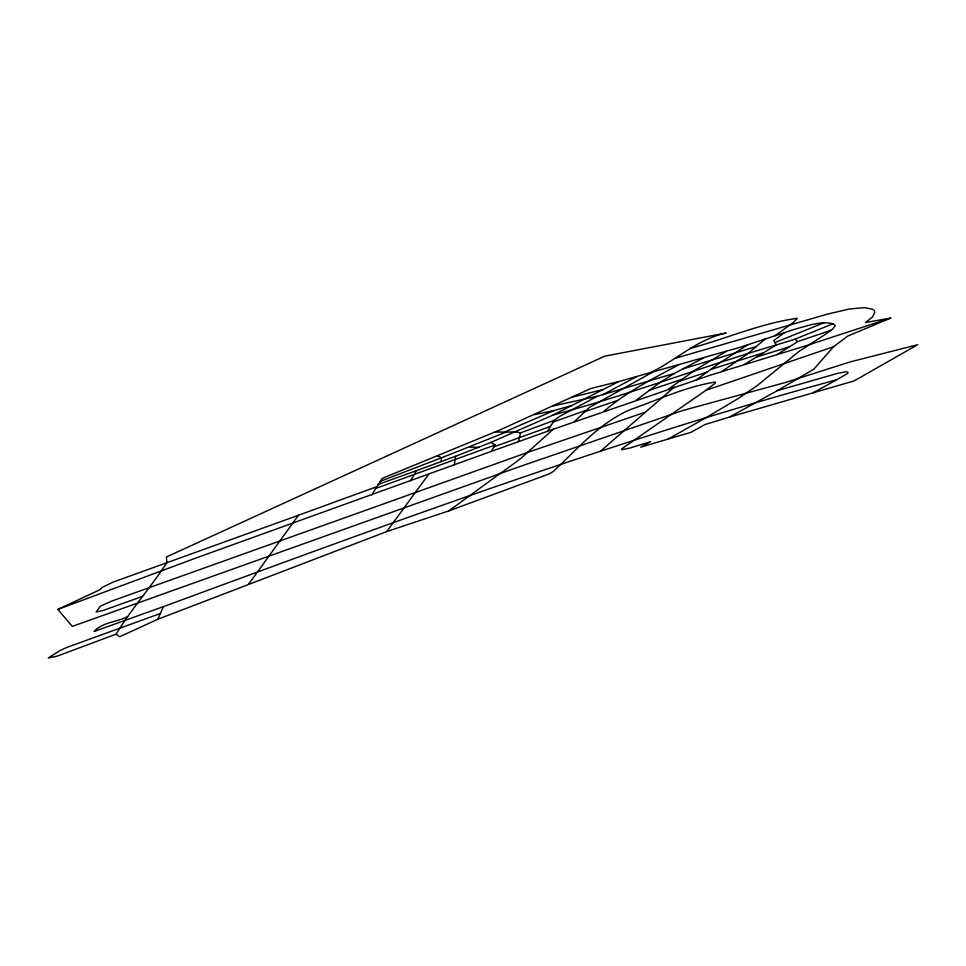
<?xml version="1.0" encoding="UTF-8"?>
<svg xmlns="http://www.w3.org/2000/svg" width="966" height="966" viewBox="0 0 966 966"><rect width="100%" height="100%" fill="white"/><g stroke="black" fill="none" stroke-linecap="round" stroke-linejoin="round"><path stroke-width="1.45" d="M441.064 461.615L441.522 457.799L506.075 432.104L515.651 431.874L520.541 432.889L554.146 420.355L560.123 416.117L597.447 396.229L674.401 373.407L703.948 357.722M454.31 464.887L455.602 456.266L490.945 442.404L553.47 414.861L618.844 381.522L739.992 347.337L794.897 329.201L811.633 324.528L822.308 322.753L828.309 322.982L833.078 323.719L835.24 325.47L832.789 328.935L825.978 333.91L798.894 351.527L757.344 385.506L738.06 398.62L705.458 418.024L668.061 439.059L640.724 447.186L650.529 441.716L629.301 448.236L621.597 449.685L622.032 448.586L705.929 390.312L715.082 383.309L715.359 382.053C686.343 386.509 658.776 399.598 631.076 409.33C600.115 422.178 577.74 448.707 553.76 471.01A16.494 1.751 -20.7 0 1 547.505 474.535L448.767 510.929L386.617 531.614L157.82 619.23L119.627 636.787L116.125 634.131C131.255 609.135 151.046 587.099 166.84 562.659L166.442 556.971L604.837 356.14L726.178 333.004C697.307 339.223 676.055 360.233 650.263 372.84M518.428 441.631L520.541 432.889M157.82 619.23L163.387 606.648C385.663 524.816 608.037 442.174 836.737 379.735L847.834 373.323L847.955 372.164L846.107 371.765L837.486 373.383L777.364 390.638L729.535 417.07L704.938 424.557L691.101 432.297L668.061 439.059M371.729 494.858L382.331 478.363L500.231 429.822L590.818 388.501L618.844 381.522M547.408 431.307L554.146 420.355M410.526 480.814L416.503 470.659L455.602 456.266M729.535 417.07L854.077 380.93L917.7 344.705L850.346 361.864L784.947 382.633L682.769 410.514L519.974 466.506L72.341 626.379L57.827 609.413L194.734 558.481L491.175 451.448L495.16 444.952L490.945 442.404M376.499 486.779L298.458 515.264L248.709 584.092M428.771 474.209L386.617 531.614M676.26 357.988L827.512 314.107L849.464 308.999L864.292 307.635L872.201 309.156L874.52 310.581L874.616 312.851L872.383 317.09L865.476 322.559L890.652 318.068L847.713 336.083L833.537 346.734L813.819 369.205L777.364 390.638M574.359 421.671L589.598 407.302L652.569 372.188M890.652 318.068L808.3 345.007L709.624 375.4L553.252 429.23L522.232 457.208A898.513 95.477 -20.7 0 1 499.772 473.726L448.767 510.929M674.316 387.088L600.743 451.001M765.301 338.909L747.104 354.244L721.566 371.632M604.221 411.118C626.487 391.87 653.04 378.6 678.796 364.762M636.425 400.009L660.382 382.198L674.401 373.407M784.428 332.606L773.778 340.6L776.386 344.922L794.777 339.271L833.078 323.719M775.13 335.637L793.533 322.354L797.204 318.309C760.496 323.381 725.466 338.945 689.676 348.557M696.414 379.807L720.056 362.673L747.805 344.741M668.701 388.996L694.651 370.316L726.287 351.31M776.93 354.607L797.783 341.566L830.893 330.324M744.291 364.484L776.386 344.922C701.63 366.826 628.842 395.022 553.47 414.861M836.737 379.735L813.094 392.812M602.724 394.744L636.461 376.692M571.208 405.72L554.049 410.538L504.457 432.068L494.954 431.995M57.827 609.413L100.114 589.634L101.913 587.545L113.227 582.051L298.458 515.264M774.865 342.568L823.889 322.813M380.206 481.346L441.522 457.799L437.429 455.674M116.125 634.131L56.946 656.216L48.3 658.003L59.892 650.613L67.089 647.341L160.356 613.495M495.16 444.952L375.351 488.615M163.387 606.648L94.113 631.474C102.203 622.176 117.043 622.176 127.56 616.622M494.024 446.811L550.439 426.417M491.175 451.448L553.252 429.23M378.02 484.461L416.503 470.659M142.364 596.433L103.096 610.488L96.153 611.961L100.392 606.201L111.863 601.021L527.834 452.342L645.481 412.132M553.18 422.009L585.638 410.465M705.929 390.312L833.537 346.734M584.297 411.83L617.443 400.455M649.442 390.204L682.298 379.203M679.593 381.159L707.136 372.043M710.71 369.447L763.49 352.783M756.547 357.009L789.427 346.794M682.95 368.867L756.257 346.528M572.295 397.086L602.277 389.793M597.447 396.229L553.301 405.889M534.355 414.668L554.049 410.538M504.457 432.068L506.075 432.104M469.609 447.041L478.725 447.403M794.777 339.271L797.783 341.566"/></g></svg>
